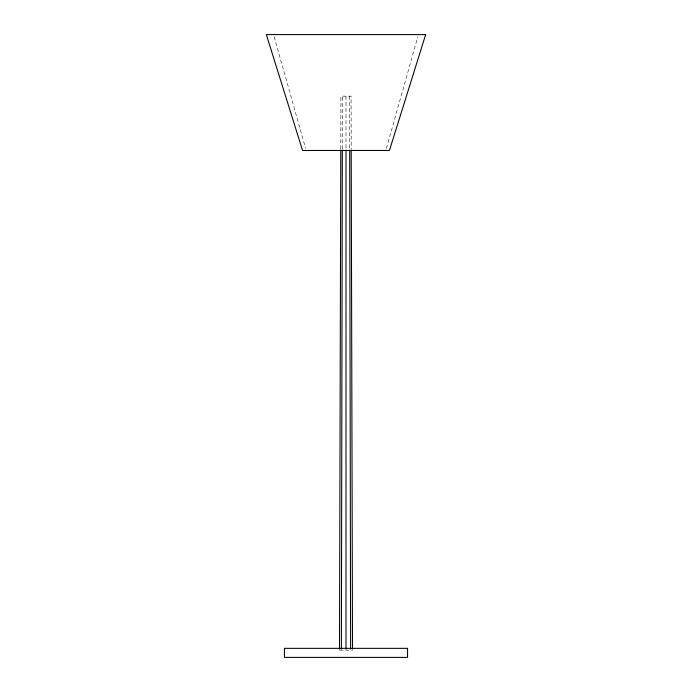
<?xml version="1.0" encoding="UTF-8"?>
<svg xmlns="http://www.w3.org/2000/svg" width="692" height="692" viewBox="0 0 692 692"><rect width="100%" height="100%" fill="white"/><g stroke="black" fill="none" stroke-linecap="round" stroke-linejoin="round"><path stroke-width="0.52" stroke-dasharray="3.46 2.59" d="M340.793 149.074L340.931 96.153L351.069 96.153L351.207 149.074M342.315 149.074L342.419 96.153M386.413 148.399L417.838 36.667M339.487 650.16L352.513 650.16M274.162 36.667L305.587 148.399M349.581 96.153L349.685 149.074M346 96.153L346 149.074"/><path stroke-width="1.04" d="M339.487 649.079L340.793 150.155M341.39 649.079L342.315 150.155M351.207 150.155L352.513 649.079M349.685 150.155L350.61 649.079M346 150.155L346 649.079M425.658 34.6L389.449 150.467L302.551 150.467L266.342 34.6L425.658 34.6M407.553 648.343L284.447 648.343L284.447 657.4L407.553 657.4L407.553 648.343"/></g></svg>
